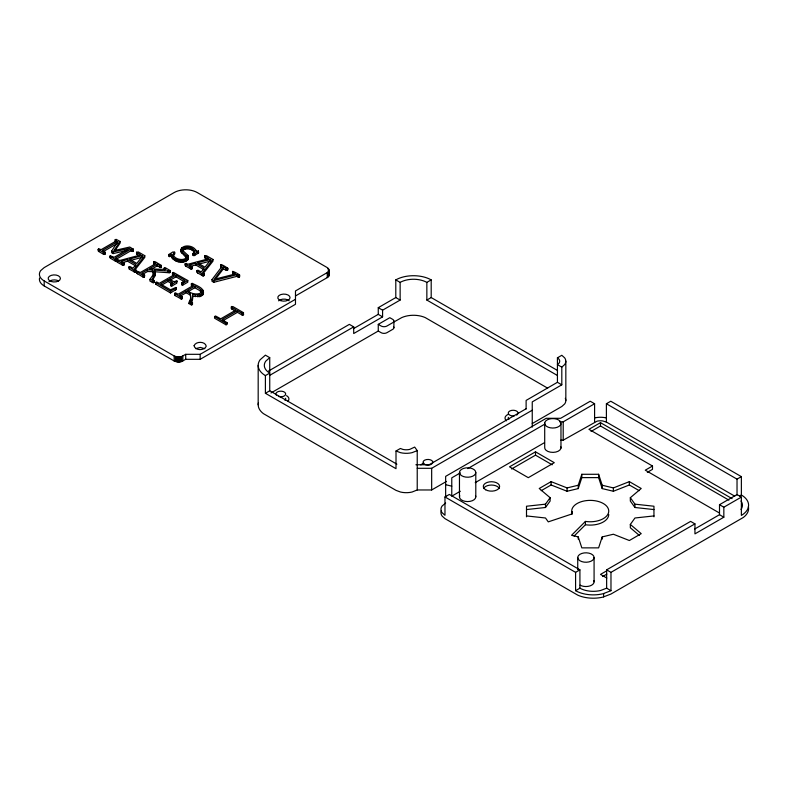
<?xml version="1.0" encoding="UTF-8"?>
<svg xmlns="http://www.w3.org/2000/svg" width="788" height="788" viewBox="0 0 788 788"><rect width="100%" height="100%" fill="white"/><g stroke="black" fill="none" stroke-linecap="round" stroke-linejoin="round"><path stroke-width="1.18" d="M153.542 275.15L153.552 272.244L152.419 270.008L147.494 269.86L141.732 273.18L144.608 275.032L144.342 277.1L142.825 276.972L136.935 273.387L137.21 271.308L140.451 272.441L155.827 263.556L153.877 261.685L155.384 261.813L161.284 265.398L161.018 267.477L157.117 265.97L152.163 268.836M153.552 272.244L153.158 274.785L149.907 279.385L149.907 281.05L153.207 282.774L154.172 282.222L154.172 280.548L152.064 279.149L155.256 273.879L154.468 270.067L169.213 271.092L170.178 270.54L165.086 267.595L164.121 268.156L164.387 269.417M182.786 248.86L182.639 251.086C181.585 243.433 198.793 248.043 193.03 253.48L193.03 255.145L193.996 255.676L198.566 253.037L198.3 250.968L196.36 251.342C194.577 245.541 183.574 243.679 180.816 249.402L181.969 251.667L186.165 255.558L186.539 257.193C183.614 262.542 169.331 257.607 174.69 252.19L172.907 251.943L168.859 254.465L169.124 256.533L170.632 256.415L171.37 255.992L171.37 254.317L169.824 255.026L168.859 254.465M190.794 299.391L190.282 293.441L186.185 291.077L179.457 294.958L182.333 296.81L182.333 298.475L181.368 299.036L175.143 295.628L174.66 293.491L175.626 292.939L178.167 294.219L193.553 285.335L191.336 283.867L192.302 283.306C196.498 285.808 205.353 287.916 203.156 294.525L199.906 296.613L192.567 296.042M171.37 255.992C173.084 262.483 184.264 264.522 188.342 259.144L187.968 255.361L183.515 251.205L182.639 249.412M188.342 259.144L188.43 256.455M152.734 279.848L155.256 275.544L155.128 271.279M173.202 253.864L173.124 256.258L173.124 254.593M295.48 295.953L327.247 277.603L328.576 276.46L328.99 274.638M203.156 292.86L199.906 294.948L192.567 294.377L192.508 298.041L191.021 301.637L192.489 302.671L192.489 304.335L191.523 304.897L188.992 303.626L190.794 297.726L190.282 293.441M541.208 490.678L551.098 484.975L567.074 491.259L578.234 488.59L578.234 485.25L581.83 474.287L598.614 474.287L602.209 485.25L602.209 488.59L613.379 491.259L629.356 484.975L639.235 490.678M578.234 488.59L581.83 477.617L581.83 474.287M653.951 515.923L634.951 517.992L630.331 524.444L641.215 533.663L629.356 540.519L613.379 534.234L602.209 536.904L598.614 547.867L581.83 547.867L578.234 536.904L571.536 535.298L585.425 521.41A18.518 10.697 0 0 0 608.671 512.013A18.518 10.697 0 0 0 588.606 500.419A18.518 10.697 0 0 0 572.334 513.845L548.271 521.863L545.493 517.992L526.502 515.923M328.832 271.013L328.832 269.181L327.247 267.605L197.266 192.558A16.341 9.436 0 0 0 174.158 192.558L44.187 267.595L40.641 270.658A16.341 9.436 0 0 0 44.187 280.932L44.187 285.936L174.168 360.983L178.502 362.017L181.565 361.544L185.722 359.318L200.162 359.318L295.48 304.286L295.48 290.949L327.247 272.599L328.832 271.013L328.832 276.017M203.156 294.525L203.422 291.127M191.395 302.405L192.508 299.716L192.814 296.121M188.992 303.626L190.341 300.455M173.202 255.539L174.69 253.854L174.69 252.19M120.091 241.433L113.856 250.663L129.774 247.028L133.438 249.323L132.463 249.885L130.847 249.136L115.472 258.011L117.038 259.104L116.772 261.183L115.255 261.045L110.507 258.306L110.281 255.765L114.181 257.272L129.557 248.387L113.137 251.933L111.66 251.086L117.737 241.561L102.351 250.446L105.218 252.288L104.952 254.357L103.445 254.229L98.687 251.48L98.204 249.353L99.17 248.791L101.061 249.697L116.447 240.823L115.156 239.887L116.122 239.325L120.091 241.433L120.091 243.098L114.477 251.411M110.015 257.834L110.281 255.765M116.772 261.183L117.038 259.104M116.496 259.094L130.847 250.801L133.172 251.392L133.438 249.323M144.342 277.1L144.608 275.032M161.018 267.477L161.284 265.398M153.916 282.626L154.172 280.548M182.067 298.879L182.333 296.81M144.795 255.696L134.413 268.954L135.891 269.998L135.891 271.663L134.925 272.224L129.331 269.171L128.838 267.034L129.803 266.482L133.073 268.186L136.009 264.433L127.548 259.548L121.086 261.261L124.041 263.153L124.041 264.817L123.076 265.379L117.461 262.325L116.979 260.188L117.944 259.636L119.746 260.493L140.825 254.888L136.541 252.229L138.314 251.953L144.795 255.696L144.795 257.361L135.152 269.673M212.987 259.449L202.595 272.707L204.082 273.741L204.082 275.416L203.107 275.967L197.512 272.924L197.02 270.786L197.985 270.225L201.265 271.929L204.2 268.186L195.729 263.3L189.268 265.014L192.223 266.905L192.223 268.57L191.257 269.132L185.643 266.078L185.16 263.941L186.126 263.379L187.938 264.236L209.007 258.641L204.722 255.982L206.495 255.696L212.987 259.449L212.987 261.114L203.334 273.426M197.02 272.451L197.286 270.382M98.204 251.017L98.47 248.949M104.952 254.357L105.218 252.288M115.639 242.014L115.422 239.483M123.775 265.221L124.041 263.153M135.625 272.067L135.891 269.998M136.935 273.387L137.21 271.308M154.093 262.552L154.093 264.226L153.877 261.685M155.788 282.596L156.763 282.045L159.304 283.325L174.68 274.441L172.464 272.973L173.429 272.412L187.8 280.518L187.8 282.193L183.358 284.754L181.851 284.872L181.585 282.803L185.219 280.518L175.97 275.189L169.262 279.06L173.882 281.73L176.857 280.764L176.63 283.296L172.424 285.729L170.927 285.857L170.651 283.779L172.592 282.468L167.972 279.799L160.594 284.064L170.504 289.797L175.822 287.472L176.088 289.541L170.504 292.949L155.788 284.271L155.788 282.596L170.504 291.284L176.088 287.876M155.788 284.271L156.063 282.193M154.468 270.067L154.468 271.742L169.213 272.766L170.178 272.205L170.178 270.54M172.946 273.436L172.946 275.111L172.739 272.569M191.957 268.974L192.223 266.905M174.66 295.165L174.926 293.087M191.819 284.33L191.819 286.005L191.602 283.463M203.806 275.82L204.082 273.741M192.223 304.739L192.489 302.671M243.63 312.944L241.857 313.22L237.434 310.669L222.049 319.554L226.954 322.568L226.954 324.232L225.989 324.794L214.563 318.204L214.563 316.53L215.528 315.978L220.758 318.805L236.144 309.92L231.721 307.369L231.505 306.502L233.012 306.63L243.147 312.481L243.63 314.609L241.857 314.885L237.434 312.334L223.073 320.627M226.688 324.636L226.954 322.568M116.979 261.862L117.944 261.301M138.924 255.46L136.541 253.903L137.506 253.342M185.16 265.605L185.436 263.537M208.062 259.764L204.722 257.646L204.988 255.578M171.37 254.317C173.084 260.818 184.264 262.857 188.342 257.479M526.502 509.57L545.493 507.492L545.493 504.162L550.122 497.711L539.228 488.491L551.098 481.635L567.074 487.92L578.234 485.25M545.493 507.492L550.122 501.05L550.122 497.711M211.982 279.612L222.157 266.236C215.636 260.158 236.646 273.081 223.496 267.004L214.1 279.346L235.484 273.929C224.678 266.423 247.363 278.194 236.833 274.707L213.775 280.646L211.982 279.612L211.982 281.277L213.775 282.311L236.833 276.371L238.912 277.218L239.601 276.815L239.522 274.854M215.538 279.11L223.496 268.669L223.496 267.004M182.786 250.525C185.84 247.255 192.124 248.781 194.341 252.318L194.341 250.653M222.157 267.9L220.768 267.004L220.945 264.788M193.03 255.145L193.434 253.037M574.147 536.027L585.425 524.739A18.518 10.697 0 0 0 608.75 514.416M223.496 268.669C224.777 270.087 228.934 271.712 227.653 267.999M170.651 285.443L171.134 283.316M193.03 253.48L194.794 253.736L198.566 251.372M170.651 283.779L172.424 284.054L177.123 281.168M653.951 509.57L634.951 507.492L630.331 501.05L630.331 497.711L641.215 488.491L629.356 481.635L613.379 487.92L602.209 485.25M532.245 427.135L532.245 401.89L561.805 384.82L561.805 367.149L564.681 364.558A15.13 8.737 0 0 0 564.681 357.87L561.805 355.289L557.431 357.811L557.431 382.298L526.118 400.422L526.118 408.982M195.611 348.651L200.319 347.439L204.762 348.67M445.644 503.049L442.098 506.024A15.13 8.737 0 0 0 442.098 512.712L444.974 515.293L444.974 496.952L449.337 494.431L579.919 569.852L579.919 588.193L575.585 590.695L575.585 572.354L444.974 496.952M265.398 375.6L263.409 374.29A25.344 14.637 0 0 1 260.099 359.781L265.398 355.161L269.732 357.663L265.773 361.14A19.207 11.091 0 0 0 268.284 372.133L269.742 373.098L265.398 375.6L265.398 393.281L396.009 468.683L396.009 451.002L400.383 448.48L402.835 449.396A8.993 5.191 0 0 0 409.721 449.396L414.685 447.082L417.226 450.618L417.226 489.969L412.075 492.027A15.13 8.737 0 0 1 400.491 492.027L396.009 490.363L263.409 413.641A25.344 14.637 0 0 1 258.395 402.826M103.386 251.52L117.737 243.236L117.737 241.561M161.018 265.812L157.117 264.305L149.178 268.885L166.022 269.437L164.121 268.156M142.697 274.293L147.494 271.525L152.419 271.673L153.552 273.919M161.648 285.128L167.972 281.474L171.676 283.601M170.228 280.173L175.97 276.854L184.185 281.592M181.585 282.803L183.358 283.079L187.8 280.518M194.843 286.083L187.475 290.339C193.533 297.411 211.046 293.047 194.843 286.083L194.843 287.748L188.529 291.393M180.422 296.071L186.185 292.742L190.282 295.116M44.187 280.932L174.168 355.979L177.704 356.984L181.565 356.54L185.722 354.314L200.162 354.314L295.48 299.282M268.59 371L349.37 324.361L353.704 326.862L353.704 333.531L382.584 316.855L382.584 310.186L400.137 300.061L400.137 282.39L395.793 279.878L395.793 297.559L378.26 307.684L378.26 314.353L353.497 328.645M400.137 282.39L401.801 281.543A19.207 11.091 0 0 1 425.185 281.543L426.85 282.39L431.194 279.878L431.194 297.559L557.549 370.508M269.732 375.344L353.704 326.862M378.26 324.361L389.804 317.692L392.7 319.357A4.088 2.354 0 0 1 392.7 322.696L386.918 326.025A4.088 2.354 0 0 1 381.146 326.025L378.26 324.361L378.26 331.029L270.944 392.985M265.398 393.281L269.742 390.769L269.732 357.663M426.85 282.39L426.85 300.061L431.194 297.559M393.882 322.006L401.801 317.564A19.207 11.091 0 0 1 425.185 317.564L547.66 388.149M417.226 450.618L412.075 452.667A15.13 8.737 0 0 1 400.491 452.667L396.009 451.002M526.118 408.765L429.125 464.753L415.887 464.753M417.226 468.299L431.666 468.299L532.245 410.223M532.245 423.57L561.805 406.5L564.681 403.919A15.13 8.737 0 0 0 565.311 398.314M460.3 472.908L451.77 477.833L451.77 496.174L460.3 491.249M467.757 468.604L544.498 424.299M417.226 489.969L431.666 489.969L446.491 481.419M559.588 421.836L563.203 421.836L594.595 403.751L594.595 422.102M606.396 422.102L606.396 403.751L610.759 401.23L741.37 476.641L741.37 494.982L743.36 496.292A25.344 14.637 0 0 1 743.36 514.111L741.37 515.421L741.37 497.08L737.026 494.569L719.503 504.704L719.503 514.702L694.74 528.994M475.223 482.64L544.498 442.639M535.505 451.829L509.511 466.841L528.285 477.676L554.279 462.674L535.505 451.829L535.505 455.168L511.589 468.978M560.8 440.177L563.203 440.177L597.048 421.186A8.993 5.191 0 0 1 602.82 420.969L606.711 422.24L734.78 496.184M732.091 498.637L600.495 422.654L588.941 429.322L652.494 466.013L652.494 469.353L647.332 472.327M591.039 431.44L600.495 425.983L728.91 500.134M652.494 466.013L645.274 470.18L719.405 512.988M575.585 572.354L579.919 569.852M737.026 495.041L737.026 479.143L741.37 476.641M606.859 570.739L600.505 574.403L606.799 578.037M739.636 495.987L741.37 494.982M602.623 576.52L606.859 574.068M610.976 572.354L610.976 590.695L606.642 588.193L606.642 569.852L610.976 572.354L694.947 523.872L694.947 533.88L723.837 517.204L723.837 507.206L741.37 497.08M395.793 279.878L398.068 278.735A25.344 14.637 0 0 1 428.918 278.735L431.194 279.878M606.642 569.852L690.613 521.38L694.947 523.872M610.976 590.695L602.978 593.758A25.344 14.637 0 0 1 577.85 591.847L575.585 590.695M606.79 588.114L600.633 590.488A19.207 11.091 0 0 1 581.593 589.04L579.771 588.114M142.155 255.667L129.331 259.085L136.816 263.409L142.638 255.933L142.155 255.667L142.155 257.331L130.493 260.444M210.347 259.41L197.512 262.837L204.998 267.162L210.82 259.685L210.347 259.41L210.82 261.35M198.674 264.197L210.347 261.084M122.16 262.64L127.548 261.212L136.009 266.108M190.351 266.393L195.729 264.965L204.2 269.851M111.66 251.086L111.66 252.751L113.137 253.598L126.976 250.426M98.47 250.614L99.17 250.456M98.204 249.353L103.445 252.564L104.952 252.692M116.979 260.188L122.268 263.428L123.775 263.556M128.838 267.034L134.127 270.274L135.625 270.402M185.16 263.941L190.45 267.181L191.957 267.309M156.063 283.867L156.763 283.71M197.02 270.786L202.309 274.027L203.806 274.145M174.926 294.761L175.626 294.604M188.992 301.952L192.223 303.075M214.563 316.53L225.181 322.844L226.688 322.972M110.281 257.43L110.98 257.282M110.015 256.169L115.255 259.38L116.772 259.518M136.935 271.712L142.825 275.298L144.342 275.436M149.907 279.385L153.916 280.952M174.66 293.491L180.55 297.076L182.067 297.214M545.493 504.162L526.502 506.231L526.502 516.83M581.83 477.617L598.614 477.617L602.209 488.59M630.331 497.711L634.951 504.162L653.951 506.231L653.951 516.83M173.724 253.322L174.69 253.854M175.123 288.979L176.088 289.541M445.644 484.699L451.77 486.166M606.396 403.751L737.026 479.143M426.85 300.061L557.431 375.492M561.805 367.149L557.431 364.627L559.007 363.209A8.993 5.191 0 0 0 559.007 359.229L557.431 357.811M557.431 382.298L561.805 384.82M594.595 403.751L590.222 401.23L560.662 418.3L546.222 418.3L445.644 476.366L445.644 496.933M395.793 297.559L400.137 300.061M378.26 307.684L382.584 310.186M719.503 504.704L723.837 507.206M378.26 314.353L382.584 316.855M719.503 514.702L723.837 517.204M378.26 331.029L381.146 332.694A4.088 2.354 0 0 0 386.918 332.694L392.7 329.364A4.088 2.354 0 0 0 393.586 326.793M535.505 455.168L552.191 464.802M194.843 287.748L199.591 290.486L201.541 292.762L201.541 291.097M231.239 306.906L231.239 308.571L235.257 311.083M396.886 464.181L269.742 390.769M239.109 276.194L239.601 276.815M227.249 269.358L227.732 269.969M232.795 271.633L233.031 274.175L233.031 272.51M639.403 535.466L630.331 527.783L630.331 524.444M180.816 249.402L181.013 251.943L186.559 258.08L186.559 256.415M160.791 266.6L161.284 267.073M133.438 250.988L132.936 248.85M182.333 298.475L181.841 296.337M153.68 281.749L154.172 282.222M144.115 276.224L144.608 276.696M192.489 304.335L192.006 302.208M135.891 271.663L135.408 269.526M124.041 264.817L123.558 262.69M198.566 253.037L198.3 250.968M188.43 258.119L187.968 255.361M203.452 293.697L203.146 290.27M634.951 504.162L634.951 507.492M629.356 481.635L629.356 484.975M613.379 487.92L613.379 491.259M603.628 593.571L603.628 596.91M602.209 536.904L602.209 539.12M600.495 422.654L600.495 425.983M598.614 474.287L598.614 477.617M594.083 557.53A8.166 4.718 0 0 1 581.83 561.617A8.166 4.718 0 0 1 581.83 553.442A8.166 4.718 0 0 1 594.083 557.53L594.083 581.83M585.425 521.41L585.425 524.739M578.234 536.904L578.234 539.12M577.742 557.53L577.742 569.675M567.074 487.92L567.074 491.259M565.833 361.219L565.833 400.57M563.203 421.836L563.203 440.177M560.967 423.777A8.166 4.718 0 0 1 548.084 427.155A8.166 4.718 0 0 1 549.453 419.019A8.166 4.718 0 0 1 560.967 423.777L560.967 448.126M551.098 481.635L551.098 484.975M544.705 422.861L544.705 447.21A8.166 4.718 0 0 0 553.107 452.381A8.166 4.718 0 0 0 560.889 446.894M475.794 472.514A8.166 4.718 0 0 1 463.541 476.592A8.166 4.718 0 0 1 463.541 468.427A8.166 4.718 0 0 1 475.794 472.514L475.794 496.854M459.463 472.514L459.463 496.854M431.666 468.299L431.666 489.969M393.892 321.021L393.892 327.7M328.99 269.644L328.99 275.564M328.576 271.456L328.576 276.46M328.222 268.334L328.222 270.333M328.222 271.87L328.222 276.874M327.247 272.599L327.247 277.603M258.178 365.386L258.178 404.736M243.364 313.348L243.364 315.013M242.665 313.496L242.665 315.17M241.857 313.22L241.857 314.885M239.335 275.406L239.335 277.071M238.912 275.554L238.912 277.218M238.419 275.534L238.419 277.199M237.818 275.278L237.818 276.943M237.434 310.669L237.434 312.334M236.833 274.707L236.833 276.371M232.568 271.89L232.618 273.85M231.721 307.369L231.721 309.034M227.466 268.55L227.466 270.225M227.042 268.698L227.042 270.373M226.55 268.678L226.55 270.343M225.969 268.432L225.969 270.097M225.989 323.129L225.989 324.794M221.162 265.654L221.162 267.329M220.768 265.339L220.768 267.004M220.709 265.044L220.709 266.708M213.775 280.646L213.775 282.311M205.205 256.445L205.205 258.109M204.722 255.982L204.722 257.646M203.107 274.303L203.107 275.967M202.555 293.599L202.555 295.273M202.309 274.027L202.309 275.692M201.649 294.259L201.649 295.933M200.861 289.846L200.861 291.511M200.162 354.314L200.162 359.318M199.906 294.948L199.906 296.613M198.083 251.835L198.083 253.509M197.808 295.195L197.808 296.859M197.512 271.259L197.512 272.924M196.084 250.318L196.084 251.993M195.729 263.3L195.729 264.965M195.365 295.007L195.365 296.672M194.794 253.736L194.794 255.401M193.996 254.012L193.996 255.676M193.543 249.471L193.543 251.136M193.296 253.854L193.296 255.529M192.173 248.447L192.173 250.111M191.523 303.222L191.523 304.897M191.257 267.457L191.257 269.132M191.336 283.867L191.336 285.532M190.716 302.947L190.716 304.611M190.45 267.181L190.45 268.846M190.243 247.59L190.243 249.254M188.125 247.146L188.125 248.811M187.702 258.434L187.702 260.099M186.904 247.087L186.904 248.762M186.5 259.321L186.5 260.995M186.165 255.558L186.165 257.233M186.185 291.077L186.185 292.742M185.781 247.196L185.781 248.86M185.643 264.404L185.643 266.078M185.722 354.314L185.722 359.318M185.17 259.941L185.17 261.606M184.766 247.452L184.766 249.126M183.84 247.875L183.84 249.55M183.712 260.336L183.712 262.01M183.358 283.079L183.358 284.754M183.19 248.348L183.19 250.013M182.836 355.979L182.836 360.983M182.55 283.365L182.55 285.029M182.136 260.503L182.136 262.177M181.969 251.667L181.969 253.332M181.851 283.207L181.851 284.872M181.604 247.826L181.604 249.491M181.565 356.54L181.565 361.544M181.368 297.362L181.368 299.036M181.013 250.279L181.013 251.943M180.846 356.747L180.846 361.751M180.55 297.076L180.55 298.75M180.432 260.454L180.432 262.118M180.088 356.895L180.088 361.899M179.3 356.984L179.3 361.988M178.876 260.227L178.876 261.892M178.502 357.013L178.502 362.017M177.704 356.984L177.704 361.988M177.398 259.853L177.398 261.517M176.916 356.895L176.916 361.899M176.63 281.631L176.63 283.296M176.157 356.747L176.157 361.751M175.98 259.321L175.98 260.986M175.97 275.189L175.97 276.854M175.822 287.472L175.822 289.137M175.606 288.339L175.606 290.004M175.438 356.54L175.438 361.544M175.143 293.963L175.143 295.628M174.641 258.631L174.641 260.306M174.286 252.633L174.286 254.307M174.168 355.979L174.168 360.983M173.587 253.214L173.587 254.879M173.173 257.637L173.173 259.301M172.464 272.973L172.464 274.638M172.424 284.054L172.424 285.729M172.139 256.583L172.139 258.257M171.538 255.479L171.538 257.144M171.626 284.34L171.626 286.005M170.927 284.182L170.927 285.857M170.632 254.741L170.632 256.415M170.504 291.284L170.504 292.949M169.912 270.944L169.912 272.609M169.824 255.026L169.824 256.691M169.213 271.092L169.213 272.766M169.124 254.869L169.124 256.533M168.405 270.816L168.405 272.481M167.972 279.799L167.972 281.474M167.883 270.511L167.883 272.185M164.613 268.629L164.613 270.294M160.319 265.96L160.319 267.625M159.501 265.674L159.501 267.339M157.117 264.305L157.117 265.97M155.394 272.549L155.256 275.544M153.611 262.089L153.611 263.753M153.177 271.092L153.177 272.756M153.158 274.785L153.158 276.45M153.207 281.109L153.207 282.774M152.419 270.008L152.419 271.673M152.389 280.824L152.389 282.488M147.494 269.86L147.494 271.525M143.643 275.583L143.643 277.258M142.825 275.298L142.825 276.972M137.417 272.185L137.417 273.85M137.023 252.692L137.023 254.366M136.541 252.229L136.541 253.903M134.925 270.55L134.925 272.224M134.127 270.274L134.127 271.939M133.172 249.727L133.172 251.392M132.463 249.885L132.463 251.549M131.645 249.599L131.645 251.264M130.847 249.136L130.847 250.801M129.331 267.506L129.331 269.171M127.548 259.548L127.548 261.212M123.076 263.714L123.076 265.379M122.268 263.428L122.268 265.103M117.461 260.661L117.461 262.325M116.072 259.666L116.072 261.33M115.255 259.38L115.255 261.045M115.156 239.887L115.156 241.552M113.137 251.933L113.137 253.598M110.507 256.642L110.507 258.306M104.252 252.84L104.252 254.514M103.445 252.564L103.445 254.229M98.687 249.816L98.687 251.48M278.617 300.849A6.127 3.536 0 0 1 289.235 300.849M48.984 281.671A6.127 3.536 0 0 1 58.627 280.932M44.187 285.936A16.341 9.436 0 0 1 39.538 278.036M506.507 420.822A8.166 4.718 0 0 1 508.398 414.242M508.9 419.502A4.905 2.827 0 0 1 508.418 417.354M420.871 464.92A8.166 4.718 0 0 1 423.855 463.186M286.546 395.645A8.166 4.718 0 0 1 287.847 401.338M285.512 398.255A4.905 2.827 0 0 1 285.02 400.402M276.529 395.399A4.905 2.827 0 0 1 279.927 391.193A4.905 2.827 0 0 1 285.601 394.473A4.905 2.827 0 0 1 278.322 396.433M431.41 464.27A4.905 2.827 0 0 1 423.333 463.236A4.905 2.827 0 0 1 428.367 459.453A4.905 2.827 0 0 1 432.188 463.689M517.883 413.808A4.905 2.827 0 0 0 511.885 410.341A4.905 2.827 0 0 0 509.688 415.079L510.703 415.532A4.905 2.827 0 0 0 514.416 415.808M517.391 414.498A4.905 2.827 0 0 1 516.613 415.079M475.519 495.632A8.166 4.718 0 0 1 467.629 501.572A8.166 4.718 0 0 1 459.739 495.632M593.807 580.608A8.166 4.718 0 0 1 589.995 585.908A8.166 4.718 0 0 1 580.135 585.159M748.383 506.625A25.344 14.637 0 0 1 743.36 517.44L610.976 594.034L602.978 597.097A25.344 14.637 0 0 1 577.85 595.186L444.974 518.632L442.098 516.041A15.13 8.737 0 0 1 441.457 510.437M483.566 488.55A8.166 4.718 0 0 1 491.456 485.053A8.166 4.718 0 0 1 499.346 488.55M571.704 514.416A18.518 10.697 0 0 1 572.334 511.648M740.996 500.961A19.207 11.091 0 0 1 740.996 509.442M594.704 417.916A15.13 8.737 0 0 1 606.287 417.916M194.084 345.725C194.971 350.788 204.594 350.847 206.249 346.218C205.353 341.165 195.739 341.106 194.084 345.725M280.863 300.681A6.127 3.536 0 0 0 290.053 297.618A6.127 3.536 0 0 0 280.863 294.554A6.127 3.536 0 0 0 280.863 300.681M51.23 281.493A6.127 3.536 0 0 0 60.42 278.43A6.127 3.536 0 0 0 51.23 275.367A6.127 3.536 0 0 0 51.23 281.493M485.684 489.772A8.166 4.718 0 0 0 499.346 487.654A8.166 4.718 0 0 0 489.348 481.882A8.166 4.718 0 0 0 485.684 489.772"/></g></svg>
